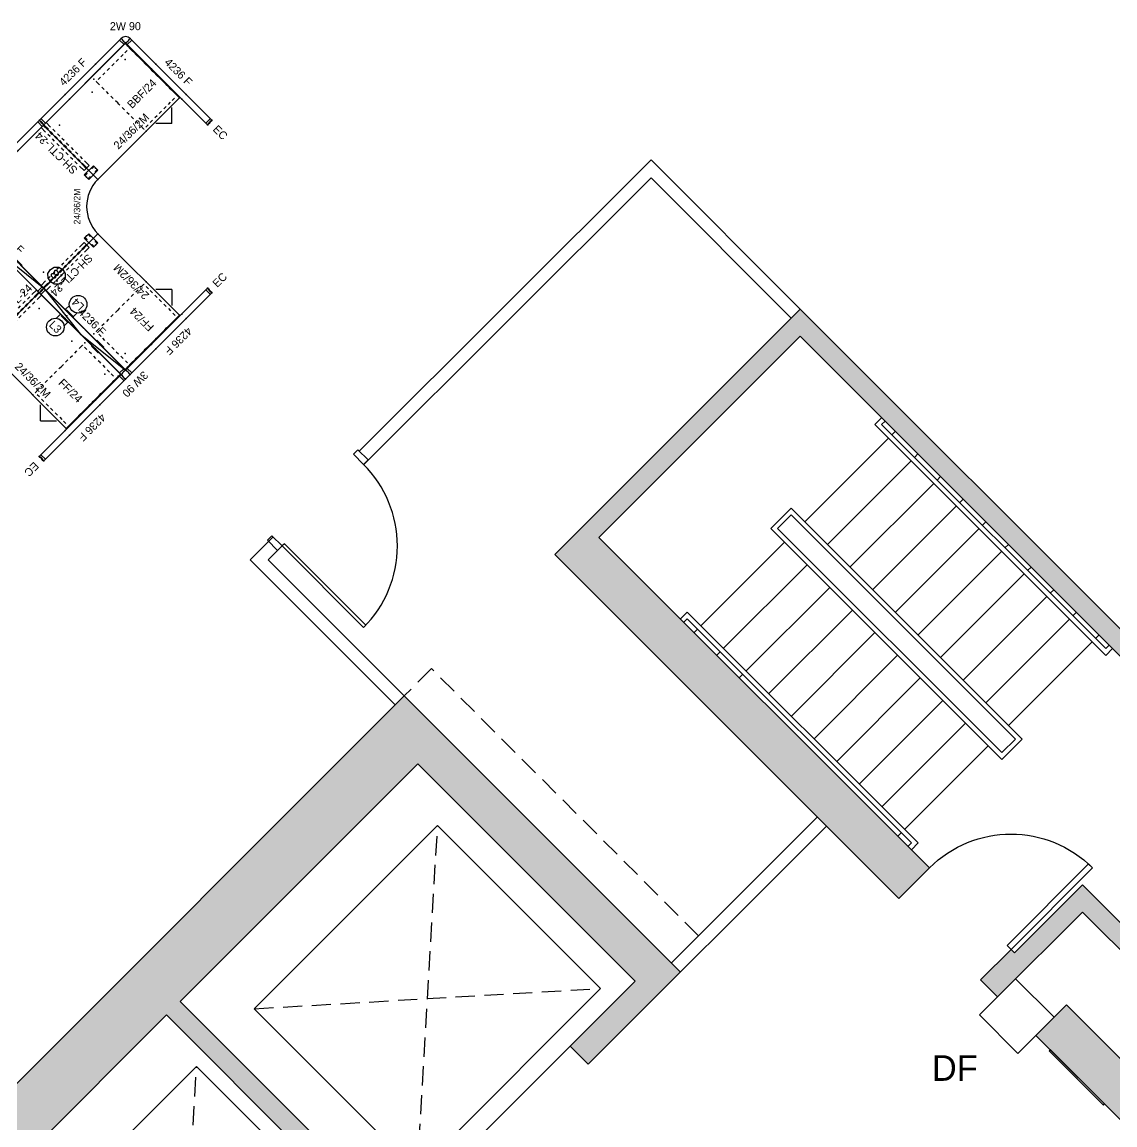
# Model space of a CAD drawing. Extents: x -899 to 851, y -1109 to 411.
# Drawn here: x 76.6 to 417.9, y -258.3 to 86.3 of the extents above; entities that cross this region are included whole.
import ezdxf
from ezdxf.enums import TextEntityAlignment as Align

# ---------------------------------------------------------------- set-up
doc = ezdxf.new("R2010")
doc.units = 0
doc.header["$LTSCALE"] = 24
doc.header["$MEASUREMENT"] = 0
doc.linetypes.add('HIDDEN', pattern=[0.375, 0.25, -0.125])
doc.layers.get('0').update_dxf_attribs({"linetype": 'CONTINUOUS'})
for name, color, linetype in [('A-FURN', 7, 'CONTINUOUS'), ('A-FURN-2-ELEC-EL', 5, 'CONTINUOUS'), ('A-FURN-2-ELEC-EL-T', 5, 'CONTINUOUS'), ('A-FURN-2-PNLS-PN', 3, 'CONTINUOUS'), ('A-FURN-2-PNLS-PN-T', 3, 'CONTINUOUS'), ('A-FURN-2-PNLS-PN-T-T', 3, 'CONTINUOUS'), ('A-FURN-2-STOR-ST', 1, 'CONTINUOUS'), ('A-FURN-2-STOR-ST-T', 1, 'CONTINUOUS'), ('A-FURN-2-STOR-ST-T-T', 1, 'CONTINUOUS'), ('A-FURN-2-WKSF-WS', 1, 'CONTINUOUS'), ('A-FURN-2-WKSF-WS-T', 1, 'CONTINUOUS'), ('A-FURN-2-WKSF-WS-T-T', 1, 'CONTINUOUS'), ('A-FURN-2-WKSP-PN', 1, 'CONTINUOUS'), ('A-FURN-2-WKSP-PN-T-T', 1, 'CONTINUOUS'), ('A-FURN-ATTRIBUTE-T', 7, 'CONTINUOUS'), ('A-FURN-ELEC-T', 4, 'CONTINUOUS'), ('A-FURN-P-POWR', 5, 'CONTINUOUS'), ('A-FURN-P-POWR-TX-T', 5, 'CONTINUOUS'), ('ARDOOR', 2, 'CONTINUOUS'), ('ARSTAIR', 8, 'CONTINUOUS'), ('ARWALL', 7, 'CONTINUOUS'), ('ARWALLTEX', 92, 'CONTINUOUS'), ('LIGHT', 2, 'CONTINUOUS')]:
    doc.layers.add(name, color=color, linetype=linetype)
doc.styles.get("Standard").update_dxf_attribs({"font": 'acp.shx'})

# ---------------------------------------------------------------- blocks, each defined once
blk = doc.blocks.new('36LHD')
at = {"linetype": 'Continuous'}
for points in [[(4.5, 36), (0, 36), (0, 37.999992), (4.5, 37.999992)], [(0, 0), (-36, 0), (-36, 0.999996), (0, 0.999996)], [(4.5, -1.999992), (0, -1.999992), (0, 0), (4.5, 0)]]:
    blk.add_lwpolyline(points, close=True, dxfattribs=at)
blk.add_lwpolyline([(-36, 0, -0.414214), (0, 36)], format="xyb", dxfattribs=at)
blk = doc.blocks.new('P_S-PEDBBFJ24')
at = {"layer": 'A-FURN-2-STOR-ST', "linetype": 'Continuous'}
for p, q in [((0, 20.5), (0, 22)), ((0.12, 22), (0, 22)), ((1.88, 22), (0.88, 22)), ((3.88, 22), (2.88, 22)), ((5.88, 22), (4.88, 22)), ((7.38, 22), (6.88, 22)), ((7.38, 22), (7.88, 22)), ((8.88, 22), (9.88, 22)), ((10.88, 22), (11.88, 22)), ((12.62, 22), (13.62, 22)), ((14.62, 22), (14.75, 22)), ((14.75, 20.5), (14.75, 22)), ((0, 18.5), (0, 19.5)), ((0, 16.5), (0, 17.5)), ((14.75, 18.5), (14.75, 19.5)), ((14.75, 16.5), (14.75, 17.5)), ((0, 14.5), (0, 15.5)), ((14.75, 14.5), (14.75, 15.5)), ((0, 12.5), (0, 13.5)), ((0, 12), (0, 12.5)), ((0, 12), (0, 11.5)), ((0, 10.5), (0, 9.5)), ((14.75, 12.5), (14.75, 13.5)), ((14.75, 12), (14.75, 12.5)), ((14.75, 12), (14.75, 11.5)), ((14.75, 10.5), (14.75, 9.5)), ((0, 8.5), (0, 7.5)), ((14.75, 8.5), (14.75, 7.5)), ((0, 6.5), (0, 5.5)), ((0, 4.5), (0, 3.5)), ((14.75, 6.5), (14.75, 5.5)), ((14.75, 4.5), (14.75, 3.5)), ((0, 2.5), (0, 1)), ((0.12, 1), (0, 1)), ((1.88, 1), (0.88, 1)), ((3.88, 1), (2.88, 1)), ((5.88, 1), (4.88, 1)), ((7.38, 1), (6.88, 1)), ((7.38, 1), (7.88, 1)), ((8.88, 1), (9.88, 1)), ((10.88, 1), (11.88, 1)), ((12.62, 1), (13.62, 1)), ((14.62, 1), (14.75, 1)), ((14.75, 2.5), (14.75, 1)), ((7.38, -4), (3.84, -0.46)), ((7.38, -4), (10.91, -0.46))]:
    blk.add_line(p, q, dxfattribs=at)
at = {"layer": 'A-FURN-2-STOR-ST'}
for p in [(0, 23), (14.75, 23), (0, 0), (14.75, 0)]:
    blk.add_point(p, dxfattribs=at)
at = {"layer": 'A-FURN-2-STOR-ST-T'}
blk.add_attdef('CAPTG', text='', height=2, dxfattribs=at).set_placement((7.04, 8), align=Align.CENTER)
at = {"layer": 'A-FURN-2-STOR-ST-T', "flags": 1}
for tag in ['CAPPN', 'CAPMG', 'CAPMC', 'CAPQT', 'CAPDH', 'CAPGC']:
    blk.add_attdef(tag, (0, 0), '', height=0.001, dxfattribs=at)
blk = doc.blocks.new('P_E-MW8W4DO3')
at = {"layer": 'A-FURN-P-POWR', "linetype": 'Continuous'}
for p, q in [((-1.66, -2.82), (-1.66, -1.04)), ((1.66, -2.82), (1.66, -1.04))]:
    blk.add_line(p, q, dxfattribs=at)
blk.add_circle((0, -5.04), 2.75, dxfattribs=at)
at = {"layer": 'A-FURN-P-POWR'}
blk.add_point((0, 0), dxfattribs=at)
at = {"layer": 'A-FURN-P-POWR-TX-T', "flags": 1}
for tag in ['CAPPN', 'CAPMG', 'CAPMC', 'CAPQT', 'CAPDH', 'CAPGC']:
    blk.add_attdef(tag, (0, 0), '', height=0.001, dxfattribs=at)
at = {"layer": 'A-FURN-P-POWR-TX-T'}
blk.add_attdef('CAPTG', text='', height=2.5, dxfattribs=at).set_placement((0, -6.23), align=Align.CENTER)
blk = doc.blocks.new('P_E-MW8W4DO4')
at = {"layer": 'A-FURN-P-POWR', "linetype": 'Continuous'}
for p, q in [((-1.66, -2.82), (-1.66, -1.04)), ((1.66, -2.82), (1.66, -1.04))]:
    blk.add_line(p, q, dxfattribs=at)
blk.add_circle((0, -5.04), 2.75, dxfattribs=at)
at = {"layer": 'A-FURN-P-POWR'}
blk.add_point((0, 0), dxfattribs=at)
at = {"layer": 'A-FURN-P-POWR-TX-T', "flags": 1}
for tag in ['CAPPN', 'CAPMG', 'CAPMC', 'CAPQT', 'CAPDH', 'CAPGC']:
    blk.add_attdef(tag, (0, 0), '', height=0.001, dxfattribs=at)
at = {"layer": 'A-FURN-P-POWR-TX-T'}
blk.add_attdef('CAPTG', text='', height=2.5, dxfattribs=at).set_placement((0, -6.23), align=Align.CENTER)
blk = doc.blocks.new('P_W-WS2436')
at = {"layer": 'A-FURN-2-WKSF-WS', "linetype": 'Continuous'}
for p, q in [((0, 0), (0, -24)), ((36, 0), (0, 0)), ((36, -24), (36, 0)), ((0, -24), (36, -24))]:
    blk.add_line(p, q, dxfattribs=at)
at = {"layer": 'A-FURN-2-WKSF-WS'}
for p in [(0, 0), (36, 0), (3.5, -3.5), (18, -3.5), (32.5, -3.5), (0, -24), (36, -24)]:
    blk.add_point(p, dxfattribs=at)
at = {"layer": 'A-FURN-2-WKSF-WS-T', "flags": 1}
for tag in ['CAPPN', 'CAPMG', 'CAPMC', 'CAPQT', 'CAPDH', 'CAPGC']:
    blk.add_attdef(tag, (0, 0), '', height=0.001, dxfattribs=at)
at = {"layer": 'A-FURN-2-WKSF-WS-T'}
blk.add_attdef('CAPTG', text='', height=2, dxfattribs=at).set_placement((18, -22), align=Align.CENTER)
blk = doc.blocks.new('P_WPS-FP')
at = {"layer": 'A-FURN-2-WKSP-PN', "linetype": 'Continuous'}
for p, q in [((2, 4), (-2, 4)), ((-2, 4), (-2, 2)), ((2, 2), (2, 4)), ((-2, 2), (2, 2))]:
    blk.add_line(p, q, dxfattribs=at)
for centre in [(-1.75, 3.75), (-1.25, 3.75), (1.25, 3.75), (1.75, 3.75), (-1.75, 2.25), (-1.25, 2.25), (1.25, 2.25), (1.75, 2.25)]:
    blk.add_circle(centre, 0.125, dxfattribs=at)
at = {"layer": 'A-FURN-2-WKSP-PN'}
for p in [(0, 4), (-2, 3), (0, 2), (2, 3)]:
    blk.add_point(p, dxfattribs=at)
at = {"layer": 'A-FURN-ATTRIBUTE-T', "flags": 1}
for tag, height in [('CAPPN', 0.001), ('CAPMG', 0.001), ('CAPMC', 0.001), ('CAPQT', 0.001), ('CAPDH', 0.001), ('CAPGC', 0.001), ('CAPTG', 2.5)]:
    blk.add_attdef(tag, (0, 0), '', height=height, dxfattribs=at)
blk = doc.blocks.new('P_WPS-UNCT24S')
at = {"layer": 'A-FURN-2-WKSP-PN', "linetype": 'Continuous'}
for p, q in [((1.12, 0), (-1.12, 0)), ((-1.12, -2), (-1.12, 0)), ((-0.13, -2), (-0.13, 0)), ((0.12, -2), (0.12, 0)), ((1.12, -2), (1.12, 0)), ((-1.12, -4), (-1.12, -3)), ((-0.13, -4), (-0.13, -3)), ((0.12, -4), (0.12, -3)), ((1.12, -4), (1.12, -3)), ((-1.12, -6), (-1.12, -5)), ((-0.13, -6), (-0.13, -5)), ((0.12, -6), (0.12, -5)), ((1.12, -6), (1.12, -5)), ((-1.12, -8), (-1.12, -7)), ((-1.12, -9.5), (-1.12, -9)), ((-1.12, -9.5), (-1.12, -10)), ((-0.13, -8), (-0.13, -7)), ((-0.13, -9.5), (-0.13, -9)), ((-0.13, -9.5), (-0.13, -10)), ((0.12, -8), (0.12, -7)), ((0.12, -9.5), (0.12, -9)), ((0.12, -9.5), (0.12, -10)), ((1.12, -8), (1.12, -7)), ((1.12, -9.5), (1.12, -9)), ((1.12, -9.5), (1.12, -10)), ((-1.12, -11), (-1.12, -12)), ((-1.12, -13), (-1.12, -14)), ((-0.13, -11), (-0.13, -12)), ((-0.13, -13), (-0.13, -14)), ((0.12, -11), (0.12, -12)), ((0.12, -13), (0.12, -14)), ((1.12, -11), (1.12, -12)), ((1.12, -13), (1.12, -14)), ((-1.12, -15), (-1.12, -16)), ((-1.12, -17), (-1.12, -19)), ((-0.13, -15), (-0.13, -16)), ((-0.13, -17), (-0.13, -19)), ((0.12, -15), (0.12, -16)), ((0.12, -17), (0.12, -19)), ((1.12, -15), (1.12, -16)), ((1.12, -17), (1.12, -19)), ((-1.12, -19), (1.12, -19))]:
    blk.add_line(p, q, dxfattribs=at)
at = {"layer": 'A-FURN-2-WKSP-PN'}
blk.add_point((0, 0), dxfattribs=at)
at = {"layer": 'A-FURN-2-WKSP-PN-T-T', "flags": 1}
for tag in ['CAPPN', 'CAPMG', 'CAPMC', 'CAPQT', 'CAPDH', 'CAPGC']:
    blk.add_attdef(tag, (0, 0), '', height=0.001, dxfattribs=at)
at = {"layer": 'A-FURN-2-WKSP-PN-T-T'}
blk.add_attdef('CAPTG', text='', height=2.5, rotation=90, dxfattribs=at).set_placement((-2.12, -9), align=Align.CENTER)
blk = doc.blocks.new('P_S-PEDFFJ24')
at = {"layer": 'A-FURN-2-STOR-ST', "linetype": 'Continuous'}
for p, q in [((0, 20.5), (0, 22)), ((0.12, 22), (0, 22)), ((1.88, 22), (0.88, 22)), ((3.88, 22), (2.88, 22)), ((5.88, 22), (4.88, 22)), ((7.38, 22), (6.88, 22)), ((7.38, 22), (7.88, 22)), ((8.88, 22), (9.88, 22)), ((10.88, 22), (11.88, 22)), ((12.62, 22), (13.62, 22)), ((14.62, 22), (14.75, 22)), ((14.75, 20.5), (14.75, 22)), ((0, 18.5), (0, 19.5)), ((0, 16.5), (0, 17.5)), ((14.75, 18.5), (14.75, 19.5)), ((14.75, 16.5), (14.75, 17.5)), ((0, 14.5), (0, 15.5)), ((14.75, 14.5), (14.75, 15.5)), ((0, 12.5), (0, 13.5)), ((0, 12), (0, 12.5)), ((0, 12), (0, 11.5)), ((0, 10.5), (0, 9.5)), ((14.75, 12.5), (14.75, 13.5)), ((14.75, 12), (14.75, 12.5)), ((14.75, 12), (14.75, 11.5)), ((14.75, 10.5), (14.75, 9.5)), ((0, 8.5), (0, 7.5)), ((14.75, 8.5), (14.75, 7.5)), ((0, 6.5), (0, 5.5)), ((0, 4.5), (0, 3.5)), ((14.75, 6.5), (14.75, 5.5)), ((14.75, 4.5), (14.75, 3.5)), ((0, 2.5), (0, 1)), ((0.12, 1), (0, 1)), ((1.88, 1), (0.88, 1)), ((3.88, 1), (2.88, 1)), ((5.88, 1), (4.88, 1)), ((7.38, 1), (6.88, 1)), ((7.38, 1), (7.88, 1)), ((8.88, 1), (9.88, 1)), ((10.88, 1), (11.88, 1)), ((12.62, 1), (13.62, 1)), ((14.62, 1), (14.75, 1)), ((14.75, 2.5), (14.75, 1)), ((7.38, -4), (3.84, -0.46)), ((7.38, -4), (10.91, -0.46))]:
    blk.add_line(p, q, dxfattribs=at)
at = {"layer": 'A-FURN-2-STOR-ST'}
for p in [(0, 23), (14.75, 23), (0, 0), (14.75, 0)]:
    blk.add_point(p, dxfattribs=at)
at = {"layer": 'A-FURN-2-STOR-ST-T'}
blk.add_attdef('CAPTG', text='', height=2, dxfattribs=at).set_placement((7.04, 8), align=Align.CENTER)
at = {"layer": 'A-FURN-2-STOR-ST-T', "flags": 1}
for tag in ['CAPPN', 'CAPMG', 'CAPMC', 'CAPQT', 'CAPDH', 'CAPGC']:
    blk.add_attdef(tag, (0, 0), '', height=0.001, dxfattribs=at)
blk = doc.blocks.new('P_E-MX8W4PTPC18')
at = {"layer": 'A-FURN-2-ELEC-EL', "linetype": 'Continuous'}
for p, q in [((0, 0), (0, -2.87)), ((-2.4, -4.2), (-1.4, -3.27)), ((-1.4, -3.27), (0, -2.87)), ((0, -2.87), (1.4, -3.27)), ((0, -2.87), (0, -2.87)), ((1.4, -3.27), (2.4, -4.2)), ((-2.73, -5.6), (-2.4, -4.2)), ((-2.73, -5.6), (-2.73, -5.6)), ((-2.4, -7), (-2.73, -5.6)), ((2.4, -4.2), (2.73, -5.6)), ((2.73, -5.6), (2.4, -7)), ((2.73, -5.6), (2.73, -5.6)), ((-1.4, -8), (-2.4, -7)), ((0, -8.33), (-1.4, -8)), ((1.4, -8), (0, -8.33)), ((0, -8.33), (0, -8.33)), ((2.4, -7), (1.4, -8))]:
    blk.add_line(p, q, dxfattribs=at)
at = {"layer": 'A-FURN-2-ELEC-EL'}
blk.add_point((0, 0), dxfattribs=at)
at = {"layer": 'A-FURN-2-ELEC-EL-T', "linetype": 'Continuous'}
for p, q in [((-1.03, -4.34), (-1.42, -4.72)), ((-1.36, -6.76), (-0.7, -6.76)), ((-1.03, -4.34), (-1.03, -6.76)), ((0.24, -4.35), (-0.17, -4.75)), ((-0.17, -4.75), (-0.17, -5.14)), ((-0.17, -5.14), (0.23, -5.56)), ((0.23, -5.56), (-0.17, -5.96)), ((-0.17, -5.96), (-0.17, -6.37)), ((-0.17, -6.37), (0.24, -6.77)), ((1.03, -5.56), (0.23, -5.56)), ((1.04, -4.35), (0.24, -4.35)), ((0.24, -6.77), (1.04, -6.77)), ((1.44, -5.15), (1.03, -5.56)), ((1.44, -5.97), (1.03, -5.56)), ((1.04, -4.35), (1.44, -4.76)), ((1.04, -6.77), (1.44, -6.36)), ((1.44, -4.76), (1.44, -5.15)), ((1.44, -6.36), (1.44, -5.97))]:
    blk.add_line(p, q, dxfattribs=at)
at = {"layer": 'A-FURN-ELEC-T', "flags": 1}
for tag, height in [('CAPPN', 0.001), ('CAPMG', 0.001), ('CAPMC', 0.001), ('CAPQT', 0.001), ('CAPDH', 0.001), ('CAPGC', 0.001), ('CAPTG', 2.5)]:
    blk.add_attdef(tag, (0, 0), '', height=height, dxfattribs=at)
blk = doc.blocks.new('P_P-DVFPPM4236')
at = {"layer": 'A-FURN-2-PNLS-PN', "linetype": 'Continuous'}
for p, q in [((0, 2), (36.13, 2)), ((0, 2), (18.06, 0)), ((0, 1.99), (0, 2)), ((0, 2), (0, 2)), ((0, 1.97), (0, 1.99)), ((0, 1.95), (0, 1.97)), ((0, 1.93), (0, 1.95)), ((0, 1.9), (0, 1.93)), ((0, 1.84), (0, 1.9)), ((0, 1.78), (0, 1.84)), ((0, 1.76), (0, 1.78)), ((0, 1.73), (0, 1.76)), ((0, 1.71), (0, 1.73)), ((0, 1.7), (0, 1.71)), ((0, 1.69), (0, 1.7)), ((0, 1.68), (0, 1.69)), ((0.03, 1.6), (0, 1.68)), ((0, 0.32), (0.03, 0.4)), ((0, 0.31), (0, 0.32)), ((0, 0.3), (0, 0.31)), ((0, 0.29), (0, 0.3)), ((0, 0.27), (0, 0.29)), ((0, 0.24), (0, 0.27)), ((0, 0.22), (0, 0.24)), ((0, 0.16), (0, 0.22)), ((0, 0.1), (0, 0.16)), ((0, 0.07), (0, 0.1)), ((0, 0.05), (0, 0.07)), ((0, 0.03), (0, 0.05)), ((0, 0.01), (0, 0.03)), ((0, 0), (0, 0.01)), ((0, 0), (36.13, 0)), ((0, 0), (0, 0)), ((0.05, 1.52), (0.03, 1.6)), ((0.03, 0.4), (0.05, 0.48)), ((0.07, 1.43), (0.05, 1.52)), ((0.05, 0.48), (0.07, 0.57)), ((0.09, 1.35), (0.07, 1.43)), ((0.07, 0.57), (0.09, 0.65)), ((0.1, 1.26), (0.09, 1.35)), ((0.09, 0.65), (0.1, 0.74)), ((0.11, 1.17), (0.1, 1.26)), ((0.1, 0.74), (0.11, 0.83)), ((0.12, 1.09), (0.11, 1.17)), ((0.11, 0.83), (0.12, 0.91)), ((0.12, 1), (0.12, 1.09)), ((0.12, 0.91), (0.12, 1)), ((0.72, 0), (0.72, 2)), ((9.85, 2.25), (9.85, 2)), ((9.85, 2.25), (12.86, 2.25)), ((9.85, 0), (9.85, -0.25)), ((12.86, 2), (12.86, 2.25)), ((12.86, -0.25), (12.86, 0)), ((18.06, 0), (36.13, 2)), ((23.26, 2.25), (23.26, 2)), ((23.26, 2.25), (26.27, 2.25)), ((23.26, 0), (23.26, -0.25)), ((26.27, 2), (26.27, 2.25)), ((26.27, -0.25), (26.27, 0)), ((35.41, 0), (35.41, 2)), ((36.02, 1.26), (36.01, 1.17)), ((36.01, 1.17), (36.01, 1.09)), ((36.01, 1.09), (36.01, 1)), ((36.01, 1), (36.01, 0.91)), ((36.01, 0.91), (36.01, 0.83)), ((36.01, 0.83), (36.02, 0.74)), ((36.03, 1.35), (36.02, 1.26)), ((36.02, 0.74), (36.04, 0.65)), ((36.05, 1.43), (36.03, 1.35)), ((36.04, 0.65), (36.05, 0.57)), ((36.07, 1.52), (36.05, 1.43)), ((36.05, 0.57), (36.07, 0.48)), ((36.1, 1.6), (36.07, 1.52)), ((36.07, 0.48), (36.1, 0.4)), ((36.13, 1.68), (36.1, 1.6)), ((36.1, 0.4), (36.13, 0.32)), ((36.13, 2), (36.13, 2)), ((36.13, 2), (36.13, 1.99)), ((36.13, 1.99), (36.13, 1.97)), ((36.13, 1.97), (36.13, 1.95)), ((36.13, 1.95), (36.13, 1.93)), ((36.13, 1.93), (36.13, 1.9)), ((36.13, 1.9), (36.13, 1.84)), ((36.13, 1.84), (36.13, 1.78)), ((36.13, 1.78), (36.13, 1.76)), ((36.13, 1.76), (36.13, 1.73)), ((36.13, 1.73), (36.13, 1.71)), ((36.13, 1.71), (36.13, 1.7)), ((36.13, 1.7), (36.13, 1.69)), ((36.13, 1.69), (36.13, 1.68)), ((36.13, 0.32), (36.13, 0.31)), ((36.13, 0.31), (36.13, 0.3)), ((36.13, 0.3), (36.13, 0.29)), ((36.13, 0.29), (36.13, 0.27)), ((36.13, 0.27), (36.13, 0.24)), ((36.13, 0.24), (36.13, 0.22)), ((36.13, 0.22), (36.13, 0.16)), ((36.13, 0.16), (36.13, 0.1)), ((36.13, 0.1), (36.13, 0.07)), ((36.13, 0.07), (36.13, 0.05)), ((36.13, 0.05), (36.13, 0.03)), ((36.13, 0.03), (36.13, 0.01)), ((36.13, 0.01), (36.13, 0)), ((36.13, 0), (36.13, 0)), ((9.85, -0.25), (12.86, -0.25)), ((23.26, -0.25), (26.27, -0.25))]:
    blk.add_line(p, q, dxfattribs=at)
at = {"layer": 'A-FURN-2-PNLS-PN'}
for p in [(0, 2), (0, 0), (11.36, 2), (11.36, 0), (24.77, 2), (24.77, 0), (36.13, 2), (36.13, 0)]:
    blk.add_point(p, dxfattribs=at)
at = {"layer": 'A-FURN-2-PNLS-PN-T'}
blk.add_attdef('CAPTG', text='', height=2, dxfattribs=at).set_placement((18.06, 4), align=Align.CENTER)
at = {"layer": 'A-FURN-2-PNLS-PN-T', "flags": 1}
for tag in ['CAPPN', 'CAPMG', 'CAPMC', 'CAPQT', 'CAPDH', 'CAPGC']:
    blk.add_attdef(tag, (0, 0), '', height=0.001, dxfattribs=at)
blk = doc.blocks.new('P_P-DVBS90')
at = {"layer": 'A-FURN-2-PNLS-PN', "linetype": 'Continuous'}
for p, q in [((0, 2), (0, 1.68)), ((0, 0.32), (0, 0)), ((0, 0), (0.32, 0)), ((1.68, 0), (2, 0))]:
    blk.add_line(p, q, dxfattribs=at)
for centre, radius, start, end in [((1.77, 1.02), 1.89, 159.4731, 180.6063), ((1.77, 0.98), 1.89, 179.3937, 200.5269), ((0, 0), 2, 0, 90), ((0.98, 1.77), 1.89, 249.4732, 270.6063), ((1.02, 1.77), 1.89, 269.3937, 290.5269)]:
    blk.add_arc(centre, radius, start, end, dxfattribs=at)
at = {"layer": 'A-FURN-2-PNLS-PN'}
for p in [(0, 2), (0, 0), (2, 0)]:
    blk.add_point(p, dxfattribs=at)
at = {"layer": 'A-FURN-2-PNLS-PN-T'}
blk.add_attdef('CAPTG', text='', height=2, rotation=315, dxfattribs=at).set_placement((2.76, 2.89), align=Align.CENTER)
at = {"layer": 'A-FURN-2-PNLS-PN-T', "flags": 1}
for tag in ['CAPPN', 'CAPMG', 'CAPMC', 'CAPQT', 'CAPDH', 'CAPGC']:
    blk.add_attdef(tag, (0, 0), '', height=0.001, dxfattribs=at)
blk = doc.blocks.new('P_P-DVSEOR')
at = {"layer": 'A-FURN-2-PNLS-PN', "linetype": 'Continuous'}
for p, q in [((0.14, 2), (0, 2)), ((0, 2), (0, 1.68)), ((0, 0.32), (0, 0)), ((0, 0), (0.14, 0)), ((0.14, 1.66), (0.14, 2)), ((0.14, 0), (0.14, 0.34))]:
    blk.add_line(p, q, dxfattribs=at)
for centre, radius, start, end in [((1.77, 1.02), 1.89, 159.4731, 180.6063), ((1.77, 0.98), 1.89, 179.3937, 200.5269), ((1.77, 1.02), 1.75, 158.6894, 180.653), ((1.77, 0.98), 1.75, 179.347, 201.3106)]:
    blk.add_arc(centre, radius, start, end, dxfattribs=at)
at = {"layer": 'A-FURN-2-PNLS-PN'}
for p in [(0, 2), (0, 0)]:
    blk.add_point(p, dxfattribs=at)
at = {"layer": 'A-FURN-2-PNLS-PN-T', "flags": 1}
for tag in ['CAPPN', 'CAPMG', 'CAPMC', 'CAPQT', 'CAPDH', 'CAPGC']:
    blk.add_attdef(tag, (0, 0), '', height=0.001, dxfattribs=at)
at = {"layer": 'A-FURN-2-PNLS-PN-T'}
blk.add_attdef('CAPTG', text='', height=2, dxfattribs=at).set_placement((4.56, -0.12), align=Align.CENTER)
blk = doc.blocks.new('P_P-DVFRPM4236')
at = {"layer": 'A-FURN-2-PNLS-PN', "linetype": 'Continuous'}
for p, q in [((0, 2), (36.13, 2)), ((0, 1.99), (0, 2)), ((0, 2), (0, 2)), ((0, 1.97), (0, 1.99)), ((0, 1.95), (0, 1.97)), ((0, 1.93), (0, 1.95)), ((0, 1.9), (0, 1.93)), ((0, 1.84), (0, 1.9)), ((0, 1.78), (0, 1.84)), ((0, 1.76), (0, 1.78)), ((0, 1.73), (0, 1.76)), ((0, 1.71), (0, 1.73)), ((0, 1.7), (0, 1.71)), ((0, 1.69), (0, 1.7)), ((0, 1.68), (0, 1.69)), ((0.03, 1.6), (0, 1.68)), ((0, 0.32), (0.03, 0.4)), ((0, 0.31), (0, 0.32)), ((0, 0.3), (0, 0.31)), ((0, 0.29), (0, 0.3)), ((0, 0.27), (0, 0.29)), ((0, 0.24), (0, 0.27)), ((0, 0.22), (0, 0.24)), ((0, 0.16), (0, 0.22)), ((0, 0.1), (0, 0.16)), ((0, 0.07), (0, 0.1)), ((0, 0.05), (0, 0.07)), ((0, 0.03), (0, 0.05)), ((0, 0.01), (0, 0.03)), ((0, 0), (0, 0.01)), ((0, 0), (36.13, 0)), ((0, 0), (0, 0)), ((0.05, 1.52), (0.03, 1.6)), ((0.03, 0.4), (0.05, 0.48)), ((0.07, 1.43), (0.05, 1.52)), ((0.05, 0.48), (0.07, 0.57)), ((0.09, 1.35), (0.07, 1.43)), ((0.07, 0.57), (0.09, 0.65)), ((0.1, 1.26), (0.09, 1.35)), ((0.09, 0.65), (0.1, 0.74)), ((0.11, 1.17), (0.1, 1.26)), ((0.1, 0.74), (0.11, 0.83)), ((0.12, 1.09), (0.11, 1.17)), ((0.11, 0.83), (0.12, 0.91)), ((0.12, 1), (0.12, 1.09)), ((0.12, 0.91), (0.12, 1)), ((0.72, 0), (0.72, 2)), ((35.41, 0), (35.41, 2)), ((36.02, 1.26), (36.01, 1.17)), ((36.01, 1.17), (36.01, 1.09)), ((36.01, 1.09), (36.01, 1)), ((36.01, 1), (36.01, 0.91)), ((36.01, 0.91), (36.01, 0.83)), ((36.01, 0.83), (36.02, 0.74)), ((36.03, 1.35), (36.02, 1.26)), ((36.02, 0.74), (36.04, 0.65)), ((36.05, 1.43), (36.03, 1.35)), ((36.04, 0.65), (36.05, 0.57)), ((36.07, 1.52), (36.05, 1.43)), ((36.05, 0.57), (36.07, 0.48)), ((36.1, 1.6), (36.07, 1.52)), ((36.07, 0.48), (36.1, 0.4)), ((36.13, 1.68), (36.1, 1.6)), ((36.1, 0.4), (36.13, 0.32)), ((36.13, 2), (36.13, 2)), ((36.13, 2), (36.13, 1.99)), ((36.13, 1.99), (36.13, 1.97)), ((36.13, 1.97), (36.13, 1.95)), ((36.13, 1.95), (36.13, 1.93)), ((36.13, 1.93), (36.13, 1.9)), ((36.13, 1.9), (36.13, 1.84)), ((36.13, 1.84), (36.13, 1.78)), ((36.13, 1.78), (36.13, 1.76)), ((36.13, 1.76), (36.13, 1.73)), ((36.13, 1.73), (36.13, 1.71)), ((36.13, 1.71), (36.13, 1.7)), ((36.13, 1.7), (36.13, 1.69)), ((36.13, 1.69), (36.13, 1.68)), ((36.13, 0.32), (36.13, 0.31)), ((36.13, 0.31), (36.13, 0.3)), ((36.13, 0.3), (36.13, 0.29)), ((36.13, 0.29), (36.13, 0.27)), ((36.13, 0.27), (36.13, 0.24)), ((36.13, 0.24), (36.13, 0.22)), ((36.13, 0.22), (36.13, 0.16)), ((36.13, 0.16), (36.13, 0.1)), ((36.13, 0.1), (36.13, 0.07)), ((36.13, 0.07), (36.13, 0.05)), ((36.13, 0.05), (36.13, 0.03)), ((36.13, 0.03), (36.13, 0.01)), ((36.13, 0.01), (36.13, 0)), ((36.13, 0), (36.13, 0))]:
    blk.add_line(p, q, dxfattribs=at)
at = {"layer": 'A-FURN-2-PNLS-PN'}
for p in [(0, 2), (0, 0), (11.36, 2), (11.36, 0), (24.77, 2), (24.77, 0), (36.13, 2), (36.13, 0)]:
    blk.add_point(p, dxfattribs=at)
at = {"layer": 'A-FURN-2-PNLS-PN-T'}
blk.add_attdef('CAPTG', text='', height=2, dxfattribs=at).set_placement((18.06, 4), align=Align.CENTER)
at = {"layer": 'A-FURN-2-PNLS-PN-T', "flags": 1}
for tag in ['CAPPN', 'CAPMG', 'CAPMC', 'CAPQT', 'CAPDH', 'CAPGC']:
    blk.add_attdef(tag, (0, 0), '', height=0.001, dxfattribs=at)
blk = doc.blocks.new('P_P-DVBS3W')
at = {"layer": 'A-FURN-2-PNLS-PN', "linetype": 'Continuous'}
for p, q in [((2, 2), (0, 2)), ((0, 2), (0, 1.68)), ((0, 0.32), (0, 0)), ((0, 0), (0.32, 0)), ((1.68, 0), (2, 0)), ((2, 1.68), (2, 2)), ((2, 0), (2, 0.32))]:
    blk.add_line(p, q, dxfattribs=at)
for centre, start, end in [((1.77, 1.02), 159.4731, 180.6063), ((1.77, 0.98), 179.3937, 200.5269), ((0.23, 1.02), 359.3937, 20.5269), ((0.23, 0.98), 339.4731, 0.6063), ((0.98, 1.77), 249.4732, 270.6063), ((1.02, 1.77), 269.3937, 290.5269)]:
    blk.add_arc(centre, 1.89, start, end, dxfattribs=at)
at = {"layer": 'A-FURN-2-PNLS-PN'}
for p in [(0, 2), (0, 0), (2, 2), (2, 0)]:
    blk.add_point(p, dxfattribs=at)
at = {"layer": 'A-FURN-2-PNLS-PN-T'}
blk.add_attdef('CAPTG', text='', height=2, dxfattribs=at).set_placement((1, 4), align=Align.CENTER)
at = {"layer": 'A-FURN-2-PNLS-PN-T', "flags": 1}
for tag in ['CAPPN', 'CAPMG', 'CAPMC', 'CAPQT', 'CAPDH', 'CAPGC']:
    blk.add_attdef(tag, (0, 0), '', height=0.001, dxfattribs=at)
blk = doc.blocks.new('P_W-WSCC2436')
at = {"layer": 'A-FURN-2-WKSF-WS', "linetype": 'Continuous'}
for p, q in [((0, -36), (0, 0)), ((0, 0), (36, 0)), ((36, 0), (36, -24)), ((24, -36), (0, -36))]:
    blk.add_line(p, q, dxfattribs=at)
blk.add_arc((36, -36), 12, 90, 180, dxfattribs=at)
at = {"layer": 'A-FURN-2-WKSF-WS'}
for p in [(0, 0), (36, 0), (3.5, -3.5), (32.5, -3.5), (36, -24), (3.5, -32.5), (0, -36), (24, -36)]:
    blk.add_point(p, dxfattribs=at)
at = {"layer": 'A-FURN-2-WKSF-WS-T', "flags": 1}
for tag in ['CAPPN', 'CAPMG', 'CAPMC', 'CAPQT', 'CAPDH', 'CAPGC']:
    blk.add_attdef(tag, (0, 0), '', height=0.001, dxfattribs=at)
at = {"layer": 'A-FURN-2-WKSF-WS-T'}
blk.add_attdef('CAPTG', text='', height=2, rotation=45, dxfattribs=at).set_placement((26.1, -26.1), align=Align.CENTER)
blk = doc.blocks.new('asdgasgsafgha')
at = {"layer": 'A-FURN'}
ref = blk.add_blockref('P_P-DVBS90', (-984.13, 130.42), dxfattribs=at)
ref.add_attrib('CAPTG', '2W 90', dxfattribs={"layer": 'A-FURN-2-PNLS-PN-T-T', "height": 2.5, "rotation": 315}).set_placement((-981.36, 133.31), align=Align.CENTER)
ref = blk.add_blockref('P_P-DVFRPM4236', (-1056.38, 130.42), dxfattribs=at)
ref.add_attrib('CAPTG', '4236 F', dxfattribs={"layer": 'A-FURN-2-PNLS-PN-T-T', "height": 2.5}).set_placement((-1038.31, 134.42), align=Align.CENTER)
ref = blk.add_blockref('P_P-DVFRPM4236', (-1020.25, 130.42), dxfattribs=at)
ref.add_attrib('CAPTG', '4236 F', dxfattribs={"layer": 'A-FURN-2-PNLS-PN-T-T', "height": 2.5}).set_placement((-1002.19, 134.42), align=Align.CENTER)
for name, p, rotation, values in [('P_W-WSCC2436', (-1058.38, 130.42), 270, {'CAPTG': '24/36/2M'}), ('P_WPS-UNCT24S', (-1058.38, 94.42), 270, {'CAPTG': 'SH-CTL-24'}), ('P_WPS-UNCT24S', (-1056.38, 94.42), 89.99999999999999, {'CAPTG': 'SH-CTL-24'}), ('P_E-MW8W4DO3', (-1057.38, 83.2), 270, {'CAPTG': 'L3'}), ('P_E-MW8W4DO4', (-1057.38, 83.2), 89.99999999999999, {'CAPTG': 'L4'})]:
    blk.add_blockref(name, p, dxfattribs=dict(at, rotation=rotation)).add_auto_attribs(values)
ref = blk.add_blockref('P_P-DVFPPM4236', (-1058.38, 130.42), dxfattribs=dict(at, rotation=270))
ref.add_attrib('CAPTG', '4236 F', dxfattribs={"layer": 'A-FURN-2-PNLS-PN-T-T', "height": 2.5, "rotation": 270}).set_placement((-1054.38, 112.36), align=Align.CENTER)
for name, p, values in [('P_W-WSCC2436', (-1056.38, 130.42), {'CAPTG': '24/36/2M'}), ('P_WPS-UNCT24S', (-1020.38, 130.42), {'CAPTG': 'SH-CTL-24'})]:
    blk.add_blockref(name, p, dxfattribs=at).add_auto_attribs(values)
ref = blk.add_blockref('P_W-WS2436', (-1020.38, 130.42), dxfattribs=at)
ref.add_attrib('CAPTG', '24/36/2M', dxfattribs={"layer": 'A-FURN-2-WKSF-WS-T-T', "height": 2.5}).set_placement((-1002.38, 108.42), align=Align.CENTER)
ref = blk.add_blockref('P_S-PEDBBFJ24', (-999.13, 106.42), dxfattribs=at)
ref.add_attrib('CAPTG', 'BBF/24', dxfattribs={"layer": 'A-FURN-2-STOR-ST-T-T', "height": 2.5}).set_placement((-991.75, 114.42), align=Align.CENTER)
ref = blk.add_blockref('P_P-DVFRPM4236', (-984.13, 130.42), dxfattribs=dict(at, rotation=270))
ref.add_attrib('CAPTG', '4236 F', dxfattribs={"layer": 'A-FURN-2-PNLS-PN-T-T', "height": 2.5, "rotation": 270}).set_placement((-980.13, 112.36), align=Align.CENTER)
blk.add_blockref('P_WPS-FP', (-1020.38, 106.42), dxfattribs=at)
at = {"layer": 'A-FURN', "rotation": 89.99999999999999}
for name, p in [('P_E-MX8W4PTPC18', (-1056.38, 94.3)), ('P_WPS-FP', (-1032.38, 94.42))]:
    blk.add_blockref(name, p, dxfattribs=at)
at = {"layer": 'A-FURN'}
ref = blk.add_blockref('P_W-WS2436', (-1058.38, 94.42), dxfattribs=dict(at, rotation=270))
ref.add_attrib('CAPTG', '24/36/2M', dxfattribs={"layer": 'A-FURN-2-WKSF-WS-T-T', "height": 2.5, "rotation": 270}).set_placement((-1080.38, 76.42), align=Align.CENTER)
ref = blk.add_blockref('P_P-DVFPPM4236', (-1058.38, 94.3), dxfattribs=dict(at, rotation=270))
ref.add_attrib('CAPTG', '4236 F', dxfattribs={"layer": 'A-FURN-2-PNLS-PN-T-T', "height": 2.5, "rotation": 270}).set_placement((-1054.38, 76.23), align=Align.CENTER)
ref = blk.add_blockref('P_W-WS2436', (-1056.38, 58.42), dxfattribs=dict(at, rotation=89.99999999999999))
ref.add_attrib('CAPTG', '24/36/2M', dxfattribs={"layer": 'A-FURN-2-WKSF-WS-T-T', "height": 2.5, "rotation": 90}).set_placement((-1034.38, 76.42), align=Align.CENTER)
ref = blk.add_blockref('P_P-DVSEOR', (-984.13, 94.3), dxfattribs=dict(at, rotation=270))
ref.add_attrib('CAPTG', 'EC', dxfattribs={"layer": 'A-FURN-2-PNLS-PN-T-T', "height": 2.5, "rotation": 270}).set_placement((-984.25, 89.74), align=Align.CENTER)
ref = blk.add_blockref('P_S-PEDFFJ24', (-1082.38, 73.17), dxfattribs=dict(at, rotation=270))
ref.add_attrib('CAPTG', 'FF/24', dxfattribs={"layer": 'A-FURN-2-STOR-ST-T-T', "height": 2.5, "rotation": 270}).set_placement((-1074.38, 65.8), align=Align.CENTER)
ref = blk.add_blockref('P_S-PEDFFJ24', (-1032.38, 58.42), dxfattribs=dict(at, rotation=89.99999999999999))
ref.add_attrib('CAPTG', 'FF/24', dxfattribs={"layer": 'A-FURN-2-STOR-ST-T-T', "height": 2.5, "rotation": 90}).set_placement((-1040.38, 65.8), align=Align.CENTER)
ref = blk.add_blockref('P_P-DVSEOR', (-1020.25, 56.17), dxfattribs=at)
ref.add_attrib('CAPTG', 'EC', dxfattribs={"layer": 'A-FURN-2-PNLS-PN-T-T', "height": 2.5}).set_placement((-1015.69, 56.05), align=Align.CENTER)
ref = blk.add_blockref('P_P-DVSEOR', (-1094.5, 58.17), dxfattribs=dict(at, rotation=180))
ref.add_attrib('CAPTG', 'EC', dxfattribs={"layer": 'A-FURN-2-PNLS-PN-T-T', "height": 2.5, "rotation": 180}).set_placement((-1099.06, 58.29), align=Align.CENTER)
ref = blk.add_blockref('P_P-DVFRPM4236', (-1058.38, 58.17), dxfattribs=dict(at, rotation=180))
ref.add_attrib('CAPTG', '4236 F', dxfattribs={"layer": 'A-FURN-2-PNLS-PN-T-T', "height": 2.5, "rotation": 180}).set_placement((-1076.44, 54.17), align=Align.CENTER)
ref = blk.add_blockref('P_P-DVBS3W', (-1056.38, 58.17), dxfattribs=dict(at, rotation=180))
ref.add_attrib('CAPTG', '3W 90', dxfattribs={"layer": 'A-FURN-2-PNLS-PN-T-T', "height": 2.5, "rotation": 180}).set_placement((-1057.38, 54.17), align=Align.CENTER)
ref = blk.add_blockref('P_P-DVFRPM4236', (-1020.25, 58.17), dxfattribs=dict(at, rotation=180))
ref.add_attrib('CAPTG', '4236 F', dxfattribs={"layer": 'A-FURN-2-PNLS-PN-T-T', "height": 2.5, "rotation": 180}).set_placement((-1038.31, 54.17), align=Align.CENTER)

msp = doc.modelspace()

# ---------------------------------------------------------------- linework, layer by layer
at = {"layer": 'ARDOOR'}
for p, q in [((384.23, -202.18), (409.68, -176.72)), ((410.92, -177.96), (385.47, -203.42)), ((409.68, -176.72), (410.92, -177.96)), ((385.47, -203.42), (384.23, -202.18))]:
    msp.add_line(p, q, dxfattribs=at)
at = {"layer": 'ARDOOR', "extrusion": (0, 0, -1)}
msp.add_ellipse((385.47, -203.42), major_axis=(25.46, 25.46), ratio=1, start_param=-1.570796, end_param=0, dxfattribs=at)
at = {"layer": 'ARSTAIR'}
for p, q in [((342.93, -39.48), (345.05, -37.36)), ((415.05, -111.6), (342.93, -39.48)), ((345.05, -39.48), (346.11, -38.42)), ((415.05, -109.48), (345.05, -39.48)), ((321.06, -69.83), (347.17, -43.72)), ((348.23, -42.66), (349.29, -41.6)), ((328.13, -76.9), (354.24, -50.79)), ((355.3, -49.73), (356.36, -48.67)), ((335.2, -83.97), (361.31, -57.86)), ((362.37, -56.8), (363.43, -55.74)), ((342.28, -91.04), (368.38, -64.94)), ((369.44, -63.87), (370.5, -62.81)), ((316.82, -65.59), (310.46, -71.95)), ((316.82, -67.71), (312.58, -71.95)), ((316.82, -65.59), (388.94, -137.71)), ((316.82, -67.71), (386.82, -137.71)), ((310.46, -71.95), (382.58, -144.08)), ((312.58, -71.95), (382.58, -141.95)), ((349.35, -98.11), (375.45, -72.01)), ((376.51, -70.95), (377.57, -69.89)), ((288.59, -102.3), (314.7, -76.19)), ((356.42, -105.18), (382.52, -79.08)), ((383.58, -78.02), (384.65, -76.96)), ((295.66, -109.37), (321.77, -83.26)), ((390.66, -85.09), (391.72, -84.03)), ((363.49, -112.26), (389.6, -86.15)), ((302.73, -116.44), (328.84, -90.34)), ((397.73, -92.16), (398.79, -91.1)), ((370.56, -119.33), (396.67, -93.22)), ((284.35, -98.06), (282.23, -100.18)), ((356.47, -170.18), (284.35, -98.06)), ((309.8, -123.51), (335.91, -97.41)), ((404.8, -99.23), (405.86, -98.17)), ((284.35, -100.18), (283.29, -101.24)), ((354.35, -170.18), (284.35, -100.18)), ((377.63, -126.4), (403.74, -100.29)), ((287.53, -103.36), (286.47, -104.42)), ((316.88, -130.58), (342.98, -104.48)), ((411.87, -106.3), (412.93, -105.24)), ((384.7, -133.47), (410.81, -107.36)), ((415.05, -109.48), (416.11, -108.42)), ((415.05, -111.6), (417.17, -109.48)), ((294.6, -110.43), (293.54, -111.49)), ((323.95, -137.65), (350.05, -111.55)), ((301.67, -117.5), (300.61, -118.56)), ((331.02, -144.73), (357.12, -118.62)), ((338.09, -151.8), (364.2, -125.69)), ((345.16, -158.87), (371.27, -132.76)), ((388.94, -137.71), (382.58, -144.08)), ((386.82, -137.71), (382.58, -141.95)), ((352.23, -165.94), (378.34, -139.83)), ((351.17, -167), (350.11, -168.06)), ((354.35, -170.18), (353.29, -171.24)), ((356.47, -170.18), (354.35, -172.3))]:
    msp.add_line(p, q, dxfattribs=at)
at = {"layer": 'ARWALL'}
for p, q in [((181.9, -47.74), (273.06, 43.22)), ((319.59, -3.42), (273.06, 43.22)), ((183.31, -51.98), (273.05, 37.56)), ((316.76, -6.24), (273.05, 37.56)), ((242.98, -80.03), (319.59, -3.42)), ((319.59, -3.42), (435.64, -119.46)), ((256.77, -74.72), (319.59, -11.9)), ((432.9, -125.21), (319.59, -11.9)), ((147.82, -81.74), (155, -74.57)), ((256.77, -74.72), (360.01, -177.96)), ((153.48, -81.74), (157.82, -77.4)), ((193.13, -127.05), (147.82, -81.74)), ((282.23, -210.49), (153.48, -81.74)), ((350.46, -187.51), (242.98, -80.03)), ((195.96, -124.22), (-130.72, -450.9)), ((125.96, -219.68), (200.2, -145.43)), ((200.2, -145.43), (268.09, -213.32)), ((253.41, -239.3), (327.84, -164.88)), ((279.4, -207.66), (325.01, -162.05)), ((360.01, -177.96), (350.46, -187.51)), ((386.53, -204.48), (407.74, -183.26)), ((407.74, -183.26), (440.62, -216.14)), ((407.74, -191.75), (381.22, -218.27)), ((439.21, -223.21), (407.74, -191.75)), ((375.92, -212.96), (385.47, -203.42)), ((385.47, -203.42), (386.53, -204.48)), ((268.09, -213.32), (247.76, -233.64)), ((381.22, -218.27), (375.92, -212.96)), ((193.84, -287.56), (125.96, -219.68)), ((47.47, -298.17), (121.71, -223.92)), ((121.71, -223.92), (189.6, -291.8)), ((393.24, -230.29), (402.79, -220.74)), ((402.79, -220.74), (425.24, -243.19)), ((419.94, -256.98), (393.24, -230.29)), ((247.76, -233.64), (253.41, -239.3))]:
    msp.add_line(p, q, dxfattribs=at)
at = {"layer": 'ARWALLTEX'}
for points in [[(256.77, -74.72), (242.98, -80.03), (319.59, -11.9), (319.59, -3.42)], [(432.9, -125.21), (319.59, -11.9), (437.15, -120.97), (319.59, -3.42)], [(350.46, -187.51), (242.98, -80.03), (360.01, -177.96), (256.77, -74.72)], [(-109.51, -455.15), (-130.72, -450.9), (200.2, -145.43), (195.96, -124.22)], [(268.09, -213.32), (276.57, -204.83), (200.2, -145.43), (195.96, -124.22)], [(386.53, -204.48), (390.77, -208.72), (407.74, -183.26), (407.74, -191.75)], [(407.74, -183.26), (440.62, -216.14), (407.74, -191.75), (439.21, -223.21)], [(247.76, -233.64), (276.57, -204.83), (253.41, -239.3), (282.23, -210.49)], [(385.47, -203.42), (390.77, -208.72), (375.92, -212.96), (381.22, -218.27)], [(121.71, -223.92), (125.96, -219.68), (189.6, -291.8), (193.84, -287.56)], [(402.79, -220.74), (425.24, -243.19), (393.24, -230.29), (419.94, -256.98)]]:
    msp.add_solid(points, dxfattribs=at)
at = {"layer": 'LIGHT', "linetype": 'HIDDEN'}
for p, q in [((204.45, -115.73), (195.96, -124.22)), ((287.88, -199.17), (204.45, -115.73)), ((200.03, -272.89), (206.39, -164.7)), ((149.11, -221.98), (257.3, -215.61)), ((124.72, -348.2), (131.08, -240.01))]:
    msp.add_line(p, q, dxfattribs=at)
at = {"layer": 'LIGHT'}
for p, q in [((206.39, -164.7), (149.11, -221.98)), ((206.39, -164.7), (257.3, -215.61)), ((257.3, -215.61), (200.03, -272.89)), ((149.11, -221.98), (200.03, -272.89)), ((218.06, -263.34), (247.76, -233.64)), ((131.08, -240.01), (73.81, -297.28)), ((131.08, -240.01), (182, -290.92))]:
    msp.add_line(p, q, dxfattribs=at)
for points in [[(393.24, -230.29), (398.9, -224.63), (386.88, -212.61), (381.22, -218.27)], [(393.24, -230.29), (387.59, -235.94), (375.57, -223.92), (381.22, -218.27)], [(397.33, -235.08), (414.3, -252.05), (414.65, -251.7), (397.68, -234.73), (397.33, -235.08)]]:
    msp.add_lwpolyline(points, dxfattribs=at)

# ---------------------------------------------------------------- block references
at = {"rotation": 45}
msp.add_blockref('asdgasgsafgha', (897.05, 683.39), dxfattribs=at)
at = {"layer": 'ARDOOR', "xscale": -1, "rotation": 315.0000000000046}
msp.add_blockref('36LHD', (157.82, -77.4), dxfattribs=at)

# ---------------------------------------------------------------- texts
at = {"layer": 'LIGHT', "insert": (360.78, -236.49), "char_height": 8, "attachment_point": 1}
msp.add_mtext_dynamic_manual_height_columns('DF', width=20.09, gutter_width=40, heights=[0], dxfattribs=at)

doc.saveas('drawing.dxf')
